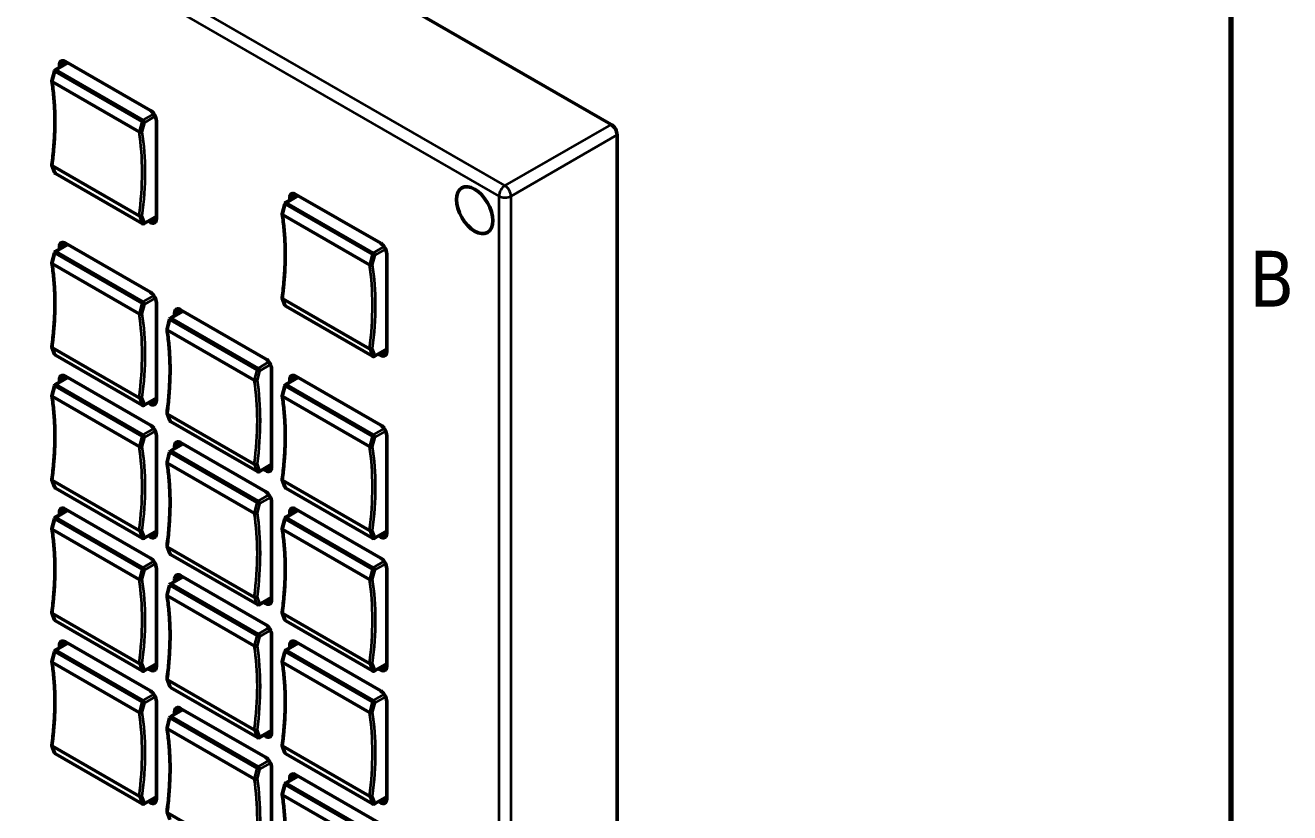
# Model space of a CAD drawing. Header units: millimetres. Extents: x 3103 to 5051, y 917 to 1856.
# Drawn here: x 4048.2 to 4195.7, y 1598 to 1690 of the extents above; entities that cross this region are included whole.
import ezdxf

# ---------------------------------------------------------------- set-up
doc = ezdxf.new("R2010")
doc.units = ezdxf.units.MM
doc.header["$LTSCALE"] = 1.8
for name, color, linetype, lineweight in [('경계(ISO)', 7, 'Continuous', 70), ('외형선(ISO)', 7, 'Continuous', 50), ('좁은 외형선(ISO)', 7, 'Continuous', 35)]:
    doc.layers.add(name, color=color, linetype=linetype, lineweight=lineweight)
doc.styles.add('주 텍스트 (ISO)', font='')
doc.styles.get('주 텍스트 (ISO)').set_extended_font_data('Tahoma')

# ---------------------------------------------------------------- blocks, each defined once
blk = doc.blocks.new('경계 Default Border')
at = {"layer": '경계(ISO)', "flags": 128}
blk.add_lwpolyline([(10, 10), (10, 410), (584, 410), (584, 10), (10, 10)], dxfattribs=at)
at = {"layer": '경계(ISO)', "insert": (585.15, 313.25), "char_height": 3.5, "attachment_point": 7, "style": '주 텍스트 (ISO)'}
blk.add_mtext('B', dxfattribs=at)

msp = doc.modelspace()

# ---------------------------------------------------------------- linework, layer by layer
at = {"layer": '외형선(ISO)'}
for p, q in [((4116.522, 1678.388), (3912.875, 1795.964)), ((4051.293, 1683.462), (4051.598, 1684.627)), ((4053.127, 1685.595), (4051.715, 1684.78)), ((4052.175, 1685.045), (4052.175, 1685.328)), ((4052.882, 1685.737), (4062.782, 1680.021)), ((4051.362, 1683.348), (4061.474, 1677.51)), ((4063.489, 1678.796), (4063.489, 1667.365)), ((4117.229, 1543.258), (4117.229, 1677.163)), ((4051.606, 1672.799), (4051.297, 1673.621)), ((4061.474, 1667.712), (4051.362, 1673.55)), ((4061.827, 1666.833), (4051.715, 1672.671)), ((4079.997, 1670.082), (4078.585, 1669.266)), ((4079.045, 1669.532), (4079.045, 1669.815)), ((4079.752, 1670.223), (4089.652, 1664.508)), ((4078.163, 1667.948), (4078.468, 1669.113)), ((4063.489, 1667.648), (4062.077, 1666.833)), ((4062.782, 1666.957), (4062.537, 1667.099)), ((4078.232, 1667.835), (4088.344, 1661.997)), ((4053.127, 1664.366), (4051.715, 1663.551)), ((4052.175, 1663.817), (4052.175, 1664.099)), ((4052.882, 1664.508), (4062.782, 1658.792)), ((4051.293, 1662.233), (4051.598, 1663.398)), ((4090.359, 1663.283), (4090.359, 1651.852)), ((4051.362, 1662.119), (4061.474, 1656.281)), ((4078.476, 1657.286), (4078.167, 1658.108)), ((4088.344, 1652.199), (4078.232, 1658.037)), ((4063.489, 1657.567), (4063.489, 1646.136)), ((4066.562, 1656.61), (4065.15, 1655.794)), ((4066.317, 1656.751), (4076.217, 1651.035)), ((4088.697, 1651.32), (4078.585, 1657.157)), ((4064.728, 1654.476), (4065.033, 1655.641)), ((4065.61, 1656.06), (4065.61, 1656.343)), ((4064.797, 1654.363), (4074.909, 1648.525)), ((4051.606, 1651.57), (4051.297, 1652.392)), ((4061.474, 1646.483), (4051.362, 1652.321)), ((4090.359, 1652.135), (4088.947, 1651.32)), ((4061.827, 1645.604), (4051.715, 1651.442)), ((4089.652, 1651.444), (4089.407, 1651.585)), ((4076.924, 1649.811), (4076.924, 1638.38)), ((4051.293, 1646.72), (4051.598, 1647.884)), ((4053.127, 1648.853), (4051.715, 1648.037)), ((4052.175, 1648.303), (4052.175, 1648.586)), ((4052.882, 1648.994), (4062.782, 1643.279)), ((4078.163, 1646.72), (4078.468, 1647.884)), ((4079.997, 1648.853), (4078.585, 1648.037)), ((4079.045, 1648.303), (4079.045, 1648.586)), ((4079.752, 1648.994), (4089.652, 1643.279)), ((4051.362, 1646.606), (4061.474, 1640.768)), ((4063.489, 1646.419), (4062.077, 1645.604)), ((4078.232, 1646.606), (4088.344, 1640.768)), ((4062.782, 1645.728), (4062.537, 1645.87)), ((4065.041, 1643.814), (4064.732, 1644.635)), ((4074.909, 1638.727), (4064.797, 1644.565)), ((4075.262, 1637.847), (4065.15, 1643.685)), ((4063.489, 1642.054), (4063.489, 1630.623)), ((4090.359, 1642.054), (4090.359, 1630.623)), ((4066.562, 1641.096), (4065.15, 1640.281)), ((4065.61, 1640.546), (4065.61, 1640.829)), ((4066.317, 1641.238), (4076.217, 1635.522)), ((4064.728, 1638.963), (4065.033, 1640.128)), ((4064.797, 1638.849), (4074.909, 1633.011)), ((4076.924, 1638.663), (4075.512, 1637.847)), ((4076.217, 1637.972), (4075.972, 1638.113)), ((4051.606, 1636.057), (4051.297, 1636.879)), ((4061.474, 1630.97), (4051.362, 1636.808)), ((4061.827, 1630.091), (4051.715, 1635.929)), ((4078.476, 1636.057), (4078.167, 1636.879)), ((4088.344, 1630.97), (4078.232, 1636.808)), ((4088.697, 1630.091), (4078.585, 1635.929)), ((4076.924, 1634.297), (4076.924, 1622.866)), ((4053.127, 1633.339), (4051.715, 1632.524)), ((4052.175, 1632.79), (4052.175, 1633.073)), ((4052.882, 1633.481), (4062.782, 1627.765)), ((4079.997, 1633.339), (4078.585, 1632.524)), ((4079.045, 1632.79), (4079.045, 1633.073)), ((4079.752, 1633.481), (4089.652, 1627.765)), ((4051.293, 1631.206), (4051.598, 1632.371)), ((4078.163, 1631.206), (4078.468, 1632.371)), ((4051.362, 1631.093), (4061.474, 1625.255)), ((4063.489, 1630.906), (4062.077, 1630.091)), ((4062.782, 1630.215), (4062.537, 1630.356)), ((4078.232, 1631.093), (4088.344, 1625.255)), ((4090.359, 1630.906), (4088.947, 1630.091)), ((4089.652, 1630.215), (4089.407, 1630.356)), ((4065.041, 1628.3), (4064.732, 1629.122)), ((4074.909, 1623.213), (4064.797, 1629.051)), ((4075.262, 1622.334), (4065.15, 1628.172)), ((4063.489, 1626.541), (4063.489, 1615.11)), ((4066.562, 1625.583), (4065.15, 1624.767)), ((4066.317, 1625.724), (4076.217, 1620.009)), ((4090.359, 1626.541), (4090.359, 1615.11)), ((4064.728, 1623.449), (4065.033, 1624.614)), ((4065.61, 1625.033), (4065.61, 1625.316)), ((4064.797, 1623.336), (4074.909, 1617.498)), ((4076.924, 1623.149), (4075.512, 1622.334)), ((4076.217, 1622.458), (4075.972, 1622.6)), ((4051.606, 1620.544), (4051.297, 1621.365)), ((4061.474, 1615.457), (4051.362, 1621.295)), ((4078.476, 1620.544), (4078.167, 1621.365)), ((4088.344, 1615.457), (4078.232, 1621.295)), ((4061.827, 1614.577), (4051.715, 1620.415)), ((4088.697, 1614.577), (4078.585, 1620.415)), ((4076.924, 1618.784), (4076.924, 1607.353)), ((4051.293, 1615.693), (4051.598, 1616.858)), ((4053.127, 1617.826), (4051.715, 1617.011)), ((4052.175, 1617.276), (4052.175, 1617.559)), ((4052.882, 1617.967), (4062.782, 1612.252)), ((4078.163, 1615.693), (4078.468, 1616.858)), ((4079.997, 1617.826), (4078.585, 1617.011)), ((4079.045, 1617.276), (4079.045, 1617.559)), ((4079.752, 1617.967), (4089.652, 1612.252)), ((4051.362, 1615.579), (4061.474, 1609.741)), ((4063.489, 1615.392), (4062.077, 1614.577)), ((4078.232, 1615.579), (4088.344, 1609.741)), ((4090.359, 1615.392), (4088.947, 1614.577)), ((4062.782, 1614.701), (4062.537, 1614.843)), ((4065.041, 1612.787), (4064.732, 1613.609)), ((4089.652, 1614.701), (4089.407, 1614.843)), ((4074.909, 1607.7), (4064.797, 1613.538)), ((4075.262, 1606.82), (4065.15, 1612.658)), ((4063.489, 1611.027), (4063.489, 1599.596)), ((4090.359, 1611.027), (4090.359, 1599.596)), ((4066.562, 1610.069), (4065.15, 1609.254)), ((4065.61, 1609.52), (4065.61, 1609.802)), ((4066.317, 1610.211), (4076.217, 1604.495)), ((4064.728, 1607.936), (4065.033, 1609.101)), ((4064.797, 1607.822), (4074.909, 1601.984)), ((4076.924, 1607.636), (4075.512, 1606.82)), ((4076.217, 1606.945), (4075.972, 1607.086)), ((4051.606, 1605.03), (4051.297, 1605.852)), ((4061.474, 1599.943), (4051.362, 1605.781)), ((4061.827, 1599.064), (4051.715, 1604.902)), ((4078.476, 1605.03), (4078.167, 1605.852)), ((4088.344, 1599.943), (4078.232, 1605.781)), ((4088.697, 1599.064), (4078.585, 1604.902)), ((4076.924, 1603.27), (4076.924, 1591.839)), ((4079.997, 1602.312), (4078.585, 1601.497)), ((4079.045, 1601.763), (4079.045, 1602.046)), ((4079.752, 1602.454), (4089.652, 1596.738)), ((4078.163, 1600.179), (4078.468, 1601.344)), ((4063.489, 1599.879), (4062.077, 1599.064)), ((4062.782, 1599.188), (4062.537, 1599.329)), ((4078.232, 1600.066), (4088.344, 1594.228)), ((4090.359, 1599.879), (4088.947, 1599.064)), ((4089.652, 1599.188), (4089.407, 1599.329)), ((4065.041, 1597.273), (4064.732, 1598.095)), ((4074.909, 1592.186), (4064.797, 1598.024))]:
    msp.add_line(p, q, dxfattribs=at)
for centre, start, end in [((4051.84, 1684.563), 120, 165.29534), ((4051.84, 1672.887), 200.633, 240), ((4078.71, 1669.05), 120, 165.29534), ((4061.952, 1667.049), 240, 300), ((4051.84, 1663.334), 120, 165.29534), ((4078.71, 1657.374), 200.633, 240), ((4065.275, 1655.578), 120, 165.29534), ((4051.84, 1651.659), 200.633, 240), ((4088.822, 1651.536), 240, 300), ((4051.84, 1647.821), 120, 165.29534), ((4078.71, 1647.821), 120, 165.29534), ((4061.952, 1645.821), 240, 300), ((4065.275, 1643.902), 200.633, 240), ((4065.275, 1640.064), 120, 165.29534), ((4075.387, 1638.064), 240, 300), ((4051.84, 1636.145), 200.633, 240), ((4078.71, 1636.145), 200.633, 240), ((4051.84, 1632.308), 120, 165.29534), ((4078.71, 1632.308), 120, 165.29534), ((4061.952, 1630.307), 240, 300), ((4088.822, 1630.307), 240, 300), ((4065.275, 1628.388), 200.633, 240), ((4065.275, 1624.551), 120, 165.29534), ((4075.387, 1622.55), 240, 300), ((4051.84, 1620.632), 200.633, 240), ((4078.71, 1620.632), 200.633, 240), ((4051.84, 1616.794), 120, 165.29534), ((4078.71, 1616.794), 120, 165.29534), ((4061.952, 1614.794), 240, 300), ((4088.822, 1614.794), 240, 300), ((4065.275, 1612.875), 200.633, 240), ((4065.275, 1609.037), 120, 165.29534), ((4075.387, 1607.037), 240, 300), ((4051.84, 1605.118), 200.633, 240), ((4078.71, 1605.118), 200.633, 240), ((4078.71, 1601.281), 120, 165.29534), ((4061.952, 1599.28), 240, 300), ((4088.822, 1599.28), 240, 300)]:
    msp.add_arc(centre, 0.25, start, end, dxfattribs=at)
for centre, major_axis, ratio, start_param, end_param in [((4052.882, 1684.92), (-0.5, 0.866), 0.5773503, 5.4977871, 7.0685835), ((4051.544, 1683.435), (-0.253, 0.013), 0.5248769, 6.173838, 7.0808491), ((4062.782, 1679.205), (-0.5, 0.866), 0.5773503, 3.9269908, 5.4977871), ((4061.655, 1677.597), (-0.254, 0.013), 0.5243749, 0.7972207, 2.3682403), ((4116.522, 1677.572), (-0.5, 0.866), 0.5773503, 3.9269908, 5.4977871), ((4051.544, 1673.674), (-0.253, -0.029), 0.6236619, 6.1271994, 6.9829216), ((4079.752, 1669.407), (-0.5, 0.866), 0.5773503, 5.4977871, 7.0685835), ((4061.655, 1667.836), (-0.253, -0.029), 0.623673, 0.6997976, 2.2708172), ((4062.782, 1667.774), (0.5, -0.866), 0.5773503, 5.4977871, 7.0685835), ((4078.414, 1667.921), (-0.253, 0.013), 0.5248769, 6.173838, 7.0808491), ((4052.882, 1663.691), (-0.5, 0.866), 0.5773503, 5.4977871, 7.0685835), ((4089.652, 1663.691), (-0.5, 0.866), 0.5773503, 3.9269908, 5.4977871), ((4051.544, 1662.206), (-0.253, 0.013), 0.5248769, 6.173838, 7.0808491), ((4088.526, 1662.083), (-0.254, 0.013), 0.5243749, 0.7972207, 2.3682403), ((4062.782, 1657.976), (-0.5, 0.866), 0.5773503, 3.9269908, 5.4977871), ((4078.414, 1658.161), (-0.253, -0.029), 0.6236619, 6.1271994, 6.9829216), ((4066.317, 1655.934), (-0.5, 0.866), 0.5773503, 5.4977871, 7.0685835), ((4061.655, 1656.368), (-0.254, 0.013), 0.5243749, 0.7972207, 2.3682403), ((4064.979, 1654.449), (-0.253, 0.013), 0.5248769, 6.173838, 7.0808491), ((4051.544, 1652.445), (-0.253, -0.029), 0.6236619, 6.1271994, 6.9829216), ((4088.526, 1652.323), (-0.253, -0.029), 0.623673, 0.6997976, 2.2708172), ((4076.217, 1650.219), (-0.5, 0.866), 0.5773503, 3.9269908, 5.4977871), ((4089.652, 1652.26), (0.5, -0.866), 0.5773503, 5.4977871, 7.0685835), ((4052.882, 1648.178), (-0.5, 0.866), 0.5773503, 5.4977871, 7.0685835), ((4079.752, 1648.178), (-0.5, 0.866), 0.5773503, 5.4977871, 7.0685835), ((4075.091, 1648.611), (-0.254, 0.013), 0.5243749, 0.7972207, 2.3682403), ((4051.544, 1646.692), (-0.253, 0.013), 0.5248769, 6.173838, 7.0808491), ((4061.655, 1646.607), (-0.253, -0.029), 0.623673, 0.6997976, 2.2708172), ((4062.782, 1646.545), (0.5, -0.866), 0.5773503, 5.4977871, 7.0685835), ((4078.414, 1646.692), (-0.253, 0.013), 0.5248769, 6.173838, 7.0808491), ((4064.979, 1644.689), (-0.253, -0.029), 0.6236619, 6.1271994, 6.9829216), ((4062.782, 1642.462), (-0.5, 0.866), 0.5773503, 3.9269908, 5.4977871), ((4089.652, 1642.462), (-0.5, 0.866), 0.5773503, 3.9269908, 5.4977871), ((4061.655, 1640.854), (-0.254, 0.013), 0.5243749, 0.7972207, 2.3682403), ((4066.317, 1640.421), (-0.5, 0.866), 0.5773503, 5.4977871, 7.0685835), ((4088.526, 1640.854), (-0.254, 0.013), 0.5243749, 0.7972207, 2.3682403), ((4064.979, 1638.936), (-0.253, 0.013), 0.5248769, 6.173838, 7.0808491), ((4075.091, 1638.851), (-0.253, -0.029), 0.623673, 0.6997976, 2.2708172), ((4076.217, 1638.788), (0.5, -0.866), 0.5773503, 5.4977871, 7.0685835), ((4051.544, 1636.932), (-0.253, -0.029), 0.6236619, 6.1271994, 6.9829216), ((4078.414, 1636.932), (-0.253, -0.029), 0.6236619, 6.1271994, 6.9829216), ((4076.217, 1634.706), (-0.5, 0.866), 0.5773503, 3.9269908, 5.4977871), ((4052.882, 1632.664), (-0.5, 0.866), 0.5773503, 5.4977871, 7.0685835), ((4075.091, 1633.098), (-0.254, 0.013), 0.5243749, 0.7972207, 2.3682403), ((4079.752, 1632.664), (-0.5, 0.866), 0.5773503, 5.4977871, 7.0685835), ((4051.544, 1631.179), (-0.253, 0.013), 0.5248769, 6.173838, 7.0808491), ((4061.655, 1631.094), (-0.253, -0.029), 0.623673, 0.6997976, 2.2708172), ((4062.782, 1631.031), (0.5, -0.866), 0.5773503, 5.4977871, 7.0685835), ((4078.414, 1631.179), (-0.253, 0.013), 0.5248769, 6.173838, 7.0808491), ((4088.526, 1631.094), (-0.253, -0.029), 0.623673, 0.6997976, 2.2708172), ((4089.652, 1631.031), (0.5, -0.866), 0.5773503, 5.4977871, 7.0685835), ((4064.979, 1629.175), (-0.253, -0.029), 0.6236619, 6.1271994, 6.9829216), ((4062.782, 1626.949), (-0.5, 0.866), 0.5773503, 3.9269908, 5.4977871), ((4089.652, 1626.949), (-0.5, 0.866), 0.5773503, 3.9269908, 5.4977871), ((4066.317, 1624.908), (-0.5, 0.866), 0.5773503, 5.4977871, 7.0685835), ((4061.655, 1625.341), (-0.254, 0.013), 0.5243749, 0.7972207, 2.3682403), ((4088.526, 1625.341), (-0.254, 0.013), 0.5243749, 0.7972207, 2.3682403), ((4064.979, 1623.422), (-0.253, 0.013), 0.5248769, 6.173838, 7.0808491), ((4075.091, 1623.337), (-0.253, -0.029), 0.623673, 0.6997976, 2.2708172), ((4076.217, 1623.275), (0.5, -0.866), 0.5773503, 5.4977871, 7.0685835), ((4051.544, 1621.418), (-0.253, -0.029), 0.6236619, 6.1271994, 6.9829216), ((4078.414, 1621.418), (-0.253, -0.029), 0.6236619, 6.1271994, 6.9829216), ((4076.217, 1619.192), (-0.5, 0.866), 0.5773503, 3.9269908, 5.4977871), ((4052.882, 1617.151), (-0.5, 0.866), 0.5773503, 5.4977871, 7.0685835), ((4079.752, 1617.151), (-0.5, 0.866), 0.5773503, 5.4977871, 7.0685835), ((4075.091, 1617.584), (-0.254, 0.013), 0.5243749, 0.7972207, 2.3682403), ((4051.544, 1615.665), (0.253, -0.013), 0.5248769, 3.0322453, 3.9392565), ((4061.655, 1615.58), (-0.253, -0.029), 0.623673, 0.6997976, 2.2708172), ((4062.782, 1615.518), (0.5, -0.866), 0.5773503, 5.4977871, 7.0685835), ((4078.414, 1615.665), (-0.253, 0.013), 0.5248769, 6.173838, 7.0808491), ((4088.526, 1615.58), (-0.253, -0.029), 0.623673, 0.6997976, 2.2708172), ((4089.652, 1615.518), (0.5, -0.866), 0.5773503, 5.4977871, 7.0685835), ((4064.979, 1613.662), (-0.253, -0.029), 0.6236619, 6.1271994, 6.9829216), ((4062.782, 1611.435), (-0.5, 0.866), 0.5773503, 3.9269908, 5.4977871), ((4089.652, 1611.435), (-0.5, 0.866), 0.5773503, 3.9269908, 5.4977871), ((4061.655, 1609.827), (0.254, -0.013), 0.5243742, 3.9388127, 5.5098334), ((4066.317, 1609.394), (-0.5, 0.866), 0.5773503, 5.4977871, 7.0685835), ((4088.526, 1609.827), (-0.254, 0.013), 0.5243749, 0.7972207, 2.3682403), ((4064.979, 1607.909), (0.253, -0.013), 0.5248769, 3.0322453, 3.9392565), ((4075.091, 1607.824), (-0.253, -0.029), 0.623673, 0.6997976, 2.2708172), ((4076.217, 1607.761), (0.5, -0.866), 0.5773503, 5.4977871, 7.0685835), ((4051.544, 1605.905), (0.253, 0.029), 0.6236614, 2.9856072, 3.8413288), ((4078.414, 1605.905), (-0.253, -0.029), 0.6236619, 6.1271994, 6.9829216), ((4076.217, 1603.679), (-0.5, 0.866), 0.5773503, 3.9269908, 5.4977871), ((4075.091, 1602.071), (0.254, -0.013), 0.5243742, 3.9388127, 5.5098334), ((4079.752, 1601.637), (-0.5, 0.866), 0.5773503, 5.4977871, 7.0685835), ((4061.655, 1600.067), (0.253, 0.029), 0.623673, 3.8413903, 5.4124099), ((4062.782, 1600.004), (0.5, -0.866), 0.5773503, 5.4977871, 7.0685835), ((4078.414, 1600.152), (0.253, -0.013), 0.5248769, 3.0322453, 3.9392565), ((4088.526, 1600.067), (-0.253, -0.029), 0.623673, 0.6997976, 2.2708172), ((4089.652, 1600.004), (0.5, -0.866), 0.5773503, 5.4977871, 7.0685835), ((4064.979, 1598.148), (0.253, 0.029), 0.6236614, 2.9856072, 3.8413288)]:
    msp.add_ellipse(centre, major_axis=major_axis, ratio=ratio, start_param=start_param, end_param=end_param, dxfattribs=at)
msp.add_ellipse((4100.612, 1668.386), major_axis=(1.5, -2.598), ratio=0.5773503, dxfattribs=at)
for points, knots in [([(4051.291, 1673.67), (4051.385, 1674.37), (4051.46, 1675.063), (4051.572, 1676.43), (4051.61, 1677.105), (4051.647, 1678.434), (4051.647, 1679.089), (4051.609, 1680.373), (4051.572, 1681.004), (4051.459, 1682.239), (4051.384, 1682.843), (4051.291, 1683.433)], [1.40513074, 1.40513074, 1.40513074, 1.40513074, 1.4714389, 1.4714389, 1.53774706, 1.53774706, 1.60405523, 1.60405523, 1.67036339, 1.67036339, 1.73667155, 1.73667155, 1.73667155, 1.73667155]), ([(4078.161, 1658.157), (4078.255, 1658.856), (4078.33, 1659.549), (4078.442, 1660.917), (4078.48, 1661.592), (4078.517, 1662.921), (4078.517, 1663.575), (4078.479, 1664.86), (4078.442, 1665.491), (4078.329, 1666.725), (4078.254, 1667.33), (4078.161, 1667.919)], [1.40513074, 1.40513074, 1.40513074, 1.40513074, 1.4714389, 1.4714389, 1.53774706, 1.53774706, 1.60405523, 1.60405523, 1.67036339, 1.67036339, 1.73667155, 1.73667155, 1.73667155, 1.73667155]), ([(4051.291, 1652.441), (4051.385, 1653.141), (4051.46, 1653.834), (4051.572, 1655.201), (4051.61, 1655.876), (4051.647, 1657.205), (4051.647, 1657.86), (4051.609, 1659.144), (4051.572, 1659.775), (4051.459, 1661.01), (4051.384, 1661.614), (4051.291, 1662.204)], [1.40513074, 1.40513074, 1.40513074, 1.40513074, 1.4714389, 1.4714389, 1.53774706, 1.53774706, 1.60405523, 1.60405523, 1.67036339, 1.67036339, 1.73667155, 1.73667155, 1.73667155, 1.73667155]), ([(4064.726, 1644.684), (4064.82, 1645.384), (4064.895, 1646.077), (4065.007, 1647.444), (4065.045, 1648.119), (4065.082, 1649.449), (4065.082, 1650.103), (4065.044, 1651.388), (4065.007, 1652.018), (4064.894, 1653.253), (4064.819, 1653.857), (4064.726, 1654.447)], [1.40513074, 1.40513074, 1.40513074, 1.40513074, 1.4714389, 1.4714389, 1.53774706, 1.53774706, 1.60405523, 1.60405523, 1.67036339, 1.67036339, 1.73667155, 1.73667155, 1.73667155, 1.73667155]), ([(4051.291, 1636.928), (4051.385, 1637.628), (4051.46, 1638.32), (4051.572, 1639.688), (4051.61, 1640.363), (4051.647, 1641.692), (4051.647, 1642.346), (4051.609, 1643.631), (4051.572, 1644.262), (4051.459, 1645.497), (4051.384, 1646.101), (4051.291, 1646.69)], [1.40513074, 1.40513074, 1.40513074, 1.40513074, 1.4714389, 1.4714389, 1.53774706, 1.53774706, 1.60405523, 1.60405523, 1.67036339, 1.67036339, 1.73667155, 1.73667155, 1.73667155, 1.73667155]), ([(4078.161, 1636.928), (4078.255, 1637.628), (4078.33, 1638.32), (4078.442, 1639.688), (4078.48, 1640.363), (4078.517, 1641.692), (4078.517, 1642.346), (4078.479, 1643.631), (4078.442, 1644.262), (4078.329, 1645.497), (4078.254, 1646.101), (4078.161, 1646.69)], [1.40513074, 1.40513074, 1.40513074, 1.40513074, 1.4714389, 1.4714389, 1.53774706, 1.53774706, 1.60405523, 1.60405523, 1.67036339, 1.67036339, 1.73667155, 1.73667155, 1.73667155, 1.73667155]), ([(4064.726, 1629.171), (4064.82, 1629.871), (4064.895, 1630.563), (4065.007, 1631.931), (4065.045, 1632.606), (4065.082, 1633.935), (4065.082, 1634.589), (4065.044, 1635.874), (4065.007, 1636.505), (4064.894, 1637.74), (4064.819, 1638.344), (4064.726, 1638.934)], [1.40513074, 1.40513074, 1.40513074, 1.40513074, 1.4714389, 1.4714389, 1.53774706, 1.53774706, 1.60405523, 1.60405523, 1.67036339, 1.67036339, 1.73667155, 1.73667155, 1.73667155, 1.73667155]), ([(4051.291, 1621.414), (4051.385, 1622.114), (4051.46, 1622.807), (4051.572, 1624.174), (4051.61, 1624.849), (4051.647, 1626.178), (4051.647, 1626.833), (4051.609, 1628.118), (4051.572, 1628.748), (4051.459, 1629.983), (4051.384, 1630.587), (4051.291, 1631.177)], [1.40513074, 1.40513074, 1.40513074, 1.40513074, 1.4714389, 1.4714389, 1.53774706, 1.53774706, 1.60405523, 1.60405523, 1.67036339, 1.67036339, 1.73667155, 1.73667155, 1.73667155, 1.73667155]), ([(4078.161, 1621.414), (4078.255, 1622.114), (4078.33, 1622.807), (4078.442, 1624.174), (4078.48, 1624.849), (4078.517, 1626.178), (4078.517, 1626.833), (4078.479, 1628.118), (4078.442, 1628.748), (4078.329, 1629.983), (4078.254, 1630.587), (4078.161, 1631.177)], [1.40513074, 1.40513074, 1.40513074, 1.40513074, 1.4714389, 1.4714389, 1.53774706, 1.53774706, 1.60405523, 1.60405523, 1.67036339, 1.67036339, 1.73667155, 1.73667155, 1.73667155, 1.73667155]), ([(4064.726, 1613.657), (4064.82, 1614.357), (4064.895, 1615.05), (4065.007, 1616.418), (4065.045, 1617.093), (4065.082, 1618.422), (4065.082, 1619.076), (4065.044, 1620.361), (4065.007, 1620.992), (4064.894, 1622.226), (4064.819, 1622.831), (4064.726, 1623.42)], [1.40513074, 1.40513074, 1.40513074, 1.40513074, 1.4714389, 1.4714389, 1.53774706, 1.53774706, 1.60405523, 1.60405523, 1.67036339, 1.67036339, 1.73667155, 1.73667155, 1.73667155, 1.73667155]), ([(4051.291, 1605.901), (4051.385, 1606.601), (4051.46, 1607.293), (4051.572, 1608.661), (4051.61, 1609.336), (4051.647, 1610.665), (4051.647, 1611.319), (4051.609, 1612.604), (4051.572, 1613.235), (4051.459, 1614.47), (4051.384, 1615.074), (4051.291, 1615.664)], [4.54672339, 4.54672339, 4.54672339, 4.54672339, 4.61303156, 4.61303156, 4.67933972, 4.67933972, 4.74564788, 4.74564788, 4.81195604, 4.81195604, 4.87826421, 4.87826421, 4.87826421, 4.87826421]), ([(4078.161, 1605.901), (4078.255, 1606.601), (4078.33, 1607.293), (4078.442, 1608.661), (4078.48, 1609.336), (4078.517, 1610.665), (4078.517, 1611.319), (4078.479, 1612.604), (4078.442, 1613.235), (4078.329, 1614.47), (4078.254, 1615.074), (4078.161, 1615.664)], [1.40513074, 1.40513074, 1.40513074, 1.40513074, 1.4714389, 1.4714389, 1.53774706, 1.53774706, 1.60405523, 1.60405523, 1.67036339, 1.67036339, 1.73667155, 1.73667155, 1.73667155, 1.73667155]), ([(4064.726, 1598.144), (4064.82, 1598.844), (4064.895, 1599.537), (4065.007, 1600.904), (4065.045, 1601.579), (4065.082, 1602.908), (4065.082, 1603.563), (4065.044, 1604.847), (4065.007, 1605.478), (4064.894, 1606.713), (4064.819, 1607.317), (4064.726, 1607.907)], [4.54672339, 4.54672339, 4.54672339, 4.54672339, 4.61303156, 4.61303156, 4.67933972, 4.67933972, 4.74564788, 4.74564788, 4.81195604, 4.81195604, 4.87826421, 4.87826421, 4.87826421, 4.87826421]), ([(4078.161, 1590.387), (4078.255, 1591.087), (4078.33, 1591.78), (4078.442, 1593.147), (4078.48, 1593.822), (4078.517, 1595.152), (4078.517, 1595.806), (4078.479, 1597.091), (4078.442, 1597.721), (4078.329, 1598.956), (4078.254, 1599.56), (4078.161, 1600.15)], [4.54672339, 4.54672339, 4.54672339, 4.54672339, 4.61303156, 4.61303156, 4.67933972, 4.67933972, 4.74564788, 4.74564788, 4.81195604, 4.81195604, 4.87826421, 4.87826421, 4.87826421, 4.87826421])]:
    msp.add_open_spline(points, degree=3, knots=knots, dxfattribs=at)
at = {"layer": '좁은 외형선(ISO)'}
for p, q in [((4104.147, 1671.244), (3900.501, 1788.819)), ((3899.794, 1787.595), (4103.44, 1670.019)), ((4051.362, 1683.348), (4051.674, 1684.536)), ((4051.674, 1684.536), (4061.785, 1678.698)), ((4051.84, 1684.767), (4053.2, 1685.553)), ((4061.952, 1678.93), (4051.84, 1684.767)), ((4052.175, 1685.328), (4052.882, 1685.737)), ((4061.785, 1678.698), (4061.474, 1677.51)), ((4061.832, 1677.495), (4062.128, 1678.623)), ((4063.185, 1679.642), (4061.952, 1678.93)), ((4062.128, 1678.623), (4063.362, 1679.336)), ((4116.522, 1678.388), (4104.147, 1671.244)), ((4104.855, 1670.019), (4117.229, 1677.163)), ((4051.674, 1672.723), (4051.362, 1673.55)), ((4061.785, 1666.885), (4051.674, 1672.723)), ((4078.71, 1669.254), (4080.07, 1670.039)), ((4079.045, 1669.815), (4079.752, 1670.223)), ((4103.44, 1670.019), (4103.44, 1536.114)), ((4104.855, 1536.114), (4104.855, 1670.019)), ((4078.232, 1667.835), (4078.544, 1669.022)), ((4078.544, 1669.022), (4088.655, 1663.184)), ((4088.822, 1663.416), (4078.71, 1669.254)), ((4061.474, 1667.712), (4061.785, 1666.885)), ((4062.128, 1666.947), (4061.832, 1667.734)), ((4063.489, 1667.733), (4062.128, 1666.947)), ((4063.489, 1667.365), (4062.782, 1666.957)), ((4051.84, 1663.539), (4053.2, 1664.324)), ((4052.175, 1664.099), (4052.882, 1664.508)), ((4090.055, 1664.128), (4088.822, 1663.416)), ((4088.999, 1663.11), (4090.232, 1663.822)), ((4051.362, 1662.119), (4051.674, 1663.307)), ((4051.674, 1663.307), (4061.785, 1657.469)), ((4061.952, 1657.701), (4051.84, 1663.539)), ((4088.655, 1663.184), (4088.344, 1661.997)), ((4088.702, 1661.981), (4088.999, 1663.11)), ((4063.185, 1658.413), (4061.952, 1657.701)), ((4062.128, 1657.394), (4063.362, 1658.107)), ((4078.544, 1657.209), (4078.232, 1658.037)), ((4061.785, 1657.469), (4061.474, 1656.281)), ((4061.832, 1656.266), (4062.128, 1657.394)), ((4065.275, 1655.782), (4066.635, 1656.567)), ((4065.61, 1656.343), (4066.317, 1656.751)), ((4088.655, 1651.371), (4078.544, 1657.209)), ((4064.797, 1654.363), (4065.109, 1655.55)), ((4065.109, 1655.55), (4075.22, 1649.712)), ((4075.387, 1649.944), (4065.275, 1655.782)), ((4051.674, 1651.494), (4051.362, 1652.321)), ((4088.344, 1652.199), (4088.655, 1651.371)), ((4088.999, 1651.434), (4088.702, 1652.221)), ((4090.359, 1652.219), (4088.999, 1651.434)), ((4061.785, 1645.656), (4051.674, 1651.494)), ((4076.62, 1650.656), (4075.387, 1649.944)), ((4090.359, 1651.852), (4089.652, 1651.444)), ((4075.22, 1649.712), (4074.909, 1648.525)), ((4075.267, 1648.509), (4075.563, 1649.638)), ((4075.563, 1649.638), (4076.797, 1650.35)), ((4051.362, 1646.606), (4051.674, 1647.794)), ((4051.674, 1647.794), (4061.785, 1641.956)), ((4051.84, 1648.025), (4053.2, 1648.811)), ((4061.952, 1642.187), (4051.84, 1648.025)), ((4052.175, 1648.586), (4052.882, 1648.994)), ((4078.232, 1646.606), (4078.544, 1647.794)), ((4078.544, 1647.794), (4088.655, 1641.956)), ((4078.71, 1648.025), (4080.07, 1648.811)), ((4088.822, 1642.187), (4078.71, 1648.025)), ((4079.045, 1648.586), (4079.752, 1648.994)), ((4061.474, 1646.483), (4061.785, 1645.656)), ((4062.128, 1645.719), (4061.832, 1646.505)), ((4063.489, 1646.504), (4062.128, 1645.719)), ((4063.489, 1646.136), (4062.782, 1645.728)), ((4065.109, 1643.737), (4064.797, 1644.565)), ((4075.22, 1637.899), (4065.109, 1643.737)), ((4061.785, 1641.956), (4061.474, 1640.768)), ((4061.832, 1640.752), (4062.128, 1641.881)), ((4063.185, 1642.899), (4061.952, 1642.187)), ((4062.128, 1641.881), (4063.362, 1642.593)), ((4088.655, 1641.956), (4088.344, 1640.768)), ((4088.702, 1640.752), (4088.999, 1641.881)), ((4090.055, 1642.899), (4088.822, 1642.187)), ((4088.999, 1641.881), (4090.232, 1642.593)), ((4065.275, 1640.268), (4066.635, 1641.054)), ((4075.387, 1634.43), (4065.275, 1640.268)), ((4065.61, 1640.829), (4066.317, 1641.238)), ((4064.797, 1638.849), (4065.109, 1640.037)), ((4065.109, 1640.037), (4075.22, 1634.199)), ((4074.909, 1638.727), (4075.22, 1637.899)), ((4075.563, 1637.962), (4075.267, 1638.748)), ((4076.924, 1638.747), (4075.563, 1637.962)), ((4076.924, 1638.38), (4076.217, 1637.972)), ((4051.674, 1635.98), (4051.362, 1636.808)), ((4061.785, 1630.142), (4051.674, 1635.98)), ((4078.544, 1635.98), (4078.232, 1636.808)), ((4088.655, 1630.142), (4078.544, 1635.98)), ((4076.62, 1635.143), (4075.387, 1634.43)), ((4075.563, 1634.124), (4076.797, 1634.837)), ((4051.84, 1632.512), (4053.2, 1633.297)), ((4052.175, 1633.073), (4052.882, 1633.481)), ((4075.22, 1634.199), (4074.909, 1633.011)), ((4075.267, 1632.996), (4075.563, 1634.124)), ((4078.71, 1632.512), (4080.07, 1633.297)), ((4079.045, 1633.073), (4079.752, 1633.481)), ((4051.362, 1631.093), (4051.674, 1632.28)), ((4051.674, 1632.28), (4061.785, 1626.442)), ((4061.952, 1626.674), (4051.84, 1632.512)), ((4078.232, 1631.093), (4078.544, 1632.28)), ((4078.544, 1632.28), (4088.655, 1626.442)), ((4088.822, 1626.674), (4078.71, 1632.512)), ((4061.474, 1630.97), (4061.785, 1630.142)), ((4062.128, 1630.205), (4061.832, 1630.992)), ((4063.489, 1630.99), (4062.128, 1630.205)), ((4063.489, 1630.623), (4062.782, 1630.215)), ((4088.344, 1630.97), (4088.655, 1630.142)), ((4088.999, 1630.205), (4088.702, 1630.992)), ((4090.359, 1630.99), (4088.999, 1630.205)), ((4090.359, 1630.623), (4089.652, 1630.215)), ((4065.109, 1628.224), (4064.797, 1629.051)), ((4063.185, 1627.386), (4061.952, 1626.674)), ((4062.128, 1626.368), (4063.362, 1627.08)), ((4075.22, 1622.386), (4065.109, 1628.224)), ((4090.055, 1627.386), (4088.822, 1626.674)), ((4088.999, 1626.368), (4090.232, 1627.08)), ((4061.785, 1626.442), (4061.474, 1625.255)), ((4061.832, 1625.239), (4062.128, 1626.368)), ((4065.275, 1624.755), (4066.635, 1625.54)), ((4065.61, 1625.316), (4066.317, 1625.724)), ((4088.655, 1626.442), (4088.344, 1625.255)), ((4088.702, 1625.239), (4088.999, 1626.368)), ((4064.797, 1623.336), (4065.109, 1624.523)), ((4065.109, 1624.523), (4075.22, 1618.685)), ((4075.387, 1618.917), (4065.275, 1624.755)), ((4074.909, 1623.213), (4075.22, 1622.386)), ((4075.563, 1622.448), (4075.267, 1623.235)), ((4076.924, 1623.234), (4075.563, 1622.448)), ((4076.924, 1622.866), (4076.217, 1622.458)), ((4051.674, 1620.467), (4051.362, 1621.295)), ((4078.544, 1620.467), (4078.232, 1621.295)), ((4061.785, 1614.629), (4051.674, 1620.467)), ((4076.62, 1619.629), (4075.387, 1618.917)), ((4088.655, 1614.629), (4078.544, 1620.467)), ((4075.22, 1618.685), (4074.909, 1617.498)), ((4075.267, 1617.482), (4075.563, 1618.611)), ((4075.563, 1618.611), (4076.797, 1619.323)), ((4051.362, 1615.579), (4051.674, 1616.767)), ((4051.674, 1616.767), (4061.785, 1610.929)), ((4051.84, 1616.998), (4053.2, 1617.784)), ((4061.952, 1611.16), (4051.84, 1616.998)), ((4052.175, 1617.559), (4052.882, 1617.967)), ((4078.232, 1615.579), (4078.544, 1616.767)), ((4078.544, 1616.767), (4088.655, 1610.929)), ((4078.71, 1616.998), (4080.07, 1617.784)), ((4088.822, 1611.16), (4078.71, 1616.998)), ((4079.045, 1617.559), (4079.752, 1617.967)), ((4061.474, 1615.457), (4061.785, 1614.629)), ((4062.128, 1614.692), (4061.832, 1615.478)), ((4063.489, 1615.477), (4062.128, 1614.692)), ((4063.489, 1615.11), (4062.782, 1614.701)), ((4088.344, 1615.457), (4088.655, 1614.629)), ((4088.999, 1614.692), (4088.702, 1615.478)), ((4090.359, 1615.477), (4088.999, 1614.692)), ((4090.359, 1615.11), (4089.652, 1614.701)), ((4065.109, 1612.71), (4064.797, 1613.538)), ((4075.22, 1606.872), (4065.109, 1612.71)), ((4061.785, 1610.929), (4061.474, 1609.741)), ((4061.832, 1609.725), (4062.128, 1610.854)), ((4063.185, 1611.873), (4061.952, 1611.16)), ((4062.128, 1610.854), (4063.362, 1611.566)), ((4088.655, 1610.929), (4088.344, 1609.741)), ((4088.702, 1609.725), (4088.999, 1610.854)), ((4090.055, 1611.873), (4088.822, 1611.16)), ((4088.999, 1610.854), (4090.232, 1611.566)), ((4065.275, 1609.242), (4066.635, 1610.027)), ((4075.387, 1603.404), (4065.275, 1609.242)), ((4065.61, 1609.802), (4066.317, 1610.211)), ((4064.797, 1607.822), (4065.109, 1609.01)), ((4065.109, 1609.01), (4075.22, 1603.172)), ((4074.909, 1607.7), (4075.22, 1606.872)), ((4075.563, 1606.935), (4075.267, 1607.722)), ((4076.924, 1607.72), (4075.563, 1606.935)), ((4076.924, 1607.353), (4076.217, 1606.945)), ((4051.674, 1604.953), (4051.362, 1605.781)), ((4061.785, 1599.115), (4051.674, 1604.953)), ((4078.544, 1604.953), (4078.232, 1605.781)), ((4088.655, 1599.115), (4078.544, 1604.953)), ((4076.62, 1604.116), (4075.387, 1603.404)), ((4075.563, 1603.097), (4076.797, 1603.81)), ((4075.22, 1603.172), (4074.909, 1601.984)), ((4075.267, 1601.969), (4075.563, 1603.097)), ((4078.71, 1601.485), (4080.07, 1602.27)), ((4079.045, 1602.046), (4079.752, 1602.454)), ((4078.232, 1600.066), (4078.544, 1601.253)), ((4078.544, 1601.253), (4088.655, 1595.415)), ((4088.822, 1595.647), (4078.71, 1601.485)), ((4061.474, 1599.943), (4061.785, 1599.115)), ((4062.128, 1599.178), (4061.832, 1599.965)), ((4063.489, 1599.964), (4062.128, 1599.178)), ((4063.489, 1599.596), (4062.782, 1599.188)), ((4088.344, 1599.943), (4088.655, 1599.115)), ((4088.999, 1599.178), (4088.702, 1599.965)), ((4090.359, 1599.964), (4088.999, 1599.178)), ((4090.359, 1599.596), (4089.652, 1599.188)), ((4065.109, 1597.197), (4064.797, 1598.024))]:
    msp.add_line(p, q, dxfattribs=at)
for centre, major_axis, ratio, start_param, end_param in [((4051.84, 1684.563), (-0.242, 0.063), 0.349531, 0, 0.9068643), ((4051.84, 1684.563), (-0.125, -0.217), 0.5773503, 3.9269908, 5.1547632), ((4051.84, 1684.563), (-0.125, 0.217), 0.5773503, 5.4977871, 6.2831853), ((4026.083, 1663.854), (18.125, 31.393), 0.5773503, 5.3315047, 5.6640696), ((4061.952, 1678.725), (0.125, 0.217), 0.5773503, 0.7853982, 2.0131705), ((4061.952, 1678.725), (-0.242, 0.063), 0.349531, 0.9068643, 2.4776606), ((4061.952, 1678.725), (-0.125, 0.217), 0.5773503, 3.9269908, 5.4977871), ((4036.194, 1658.017), (-18.125, -31.393), 0.5773503, 2.189912, 2.522477), ((4036.371, 1657.914), (18.25, 31.61), 0.5773503, 5.3332904, 5.6622838), ((4051.84, 1672.887), (-0.234, -0.088), 0.7378989, 0, 0.5443847), ((4051.84, 1672.887), (-0.125, -0.217), 0.5773503, 5.8408111, 6.2831853), ((4104.147, 1670.427), (-0.5, -0.866), 0.5773503, 3.9269908, 5.4977871), ((4104.147, 1670.427), (-0.5, 0.866), 0.5773503, 3.9269908, 5.4977871), ((4104.147, 1670.427), (1, 0), 0.5773503, 3.9269908, 5.4977871), ((4078.71, 1669.05), (-0.242, 0.063), 0.349531, 0, 0.9068643), ((4078.71, 1669.05), (-0.125, -0.217), 0.5773503, 3.9269908, 5.1547632), ((4078.71, 1669.05), (-0.125, 0.217), 0.5773503, 5.4977871, 6.2831853), ((4061.952, 1667.049), (0.234, 0.088), 0.7378989, 3.6859773, 5.2567736), ((4061.952, 1667.049), (-0.125, -0.217), 0.5773503, 5.8408111, 6.2831853), ((4061.952, 1667.049), (0.125, -0.217), 0.5773503, 0, 0.7853982), ((4052.953, 1648.341), (18.125, 31.393), 0.5773503, 5.3315047, 5.6640696), ((4051.84, 1663.334), (-0.242, 0.063), 0.349531, 0, 0.9068643), ((4051.84, 1663.334), (-0.125, -0.217), 0.5773503, 3.9269908, 5.1547632), ((4051.84, 1663.334), (-0.125, 0.217), 0.5773503, 5.4977871, 6.2831853), ((4088.822, 1663.212), (0.125, 0.217), 0.5773503, 0.7853982, 2.0131705), ((4088.822, 1663.212), (-0.242, 0.063), 0.349531, 0.9068643, 2.4776606), ((4088.822, 1663.212), (-0.125, 0.217), 0.5773503, 3.9269908, 5.4977871), ((4026.083, 1642.626), (18.125, 31.393), 0.5773503, 5.3315047, 5.6640696), ((4063.065, 1642.503), (-18.125, -31.393), 0.5773503, 2.189912, 2.522477), ((4063.241, 1642.401), (18.25, 31.61), 0.5773503, 5.3332904, 5.6622838), ((4061.952, 1657.496), (0.125, 0.217), 0.5773503, 0.7853982, 2.0131705), ((4061.952, 1657.496), (-0.242, 0.063), 0.349531, 0.9068643, 2.4776606), ((4061.952, 1657.496), (-0.125, 0.217), 0.5773503, 3.9269908, 5.4977871), ((4078.71, 1657.374), (-0.234, -0.088), 0.7378989, 0, 0.5443847), ((4078.71, 1657.374), (-0.125, -0.217), 0.5773503, 5.8408111, 6.2831853), ((4036.194, 1636.788), (-18.125, -31.393), 0.5773503, 2.189912, 2.522477), ((4036.371, 1636.686), (18.25, 31.61), 0.5773503, 5.3332904, 5.6622838), ((4065.275, 1655.578), (-0.242, 0.063), 0.349531, 0, 0.9068643), ((4065.275, 1655.578), (-0.125, -0.217), 0.5773503, 3.9269908, 5.1547632), ((4065.275, 1655.578), (-0.125, 0.217), 0.5773503, 5.4977871, 6.2831853), ((4039.518, 1634.869), (18.125, 31.393), 0.5773503, 5.3315047, 5.6640696), ((4051.84, 1651.659), (-0.234, -0.088), 0.7378989, 0, 0.5443847), ((4051.84, 1651.659), (-0.125, -0.217), 0.5773503, 5.8408111, 6.2831853), ((4088.822, 1651.536), (0.234, 0.088), 0.7378989, 3.6859773, 5.2567736), ((4088.822, 1651.536), (-0.125, -0.217), 0.5773503, 5.8408111, 6.2831853), ((4088.822, 1651.536), (0.125, -0.217), 0.5773503, 0, 0.7853982), ((4075.387, 1649.74), (0.125, 0.217), 0.5773503, 0.7853982, 2.0131705), ((4075.387, 1649.74), (-0.242, 0.063), 0.349531, 0.9068643, 2.4776606), ((4075.387, 1649.74), (-0.125, 0.217), 0.5773503, 3.9269908, 5.4977871), ((4051.84, 1647.821), (-0.242, 0.063), 0.349531, 0, 0.9068643), ((4051.84, 1647.821), (-0.125, -0.217), 0.5773503, 3.9269908, 5.1547632), ((4051.84, 1647.821), (-0.125, 0.217), 0.5773503, 5.4977871, 6.2831853), ((4049.63, 1629.031), (-18.125, -31.393), 0.5773503, 2.189912, 2.522477), ((4049.806, 1628.929), (18.25, 31.61), 0.5773503, 5.3332904, 5.6622838), ((4078.71, 1647.821), (-0.242, 0.063), 0.349531, 0, 0.9068643), ((4078.71, 1647.821), (-0.125, -0.217), 0.5773503, 3.9269908, 5.1547632), ((4078.71, 1647.821), (-0.125, 0.217), 0.5773503, 5.4977871, 6.2831853), ((4026.083, 1627.112), (18.125, 31.393), 0.5773503, 5.3315047, 5.6640696), ((4052.953, 1627.112), (18.125, 31.393), 0.5773503, 5.3315047, 5.6640696), ((4061.952, 1645.821), (0.234, 0.088), 0.7378989, 3.6859773, 5.2567736), ((4061.952, 1645.821), (-0.125, -0.217), 0.5773503, 5.8408111, 6.2831853), ((4061.952, 1645.821), (0.125, -0.217), 0.5773503, 0, 0.7853982), ((4065.275, 1643.902), (-0.234, -0.088), 0.7378989, 0, 0.5443847), ((4065.275, 1643.902), (-0.125, -0.217), 0.5773503, 5.8408111, 6.2831853), ((4061.952, 1641.983), (0.125, 0.217), 0.5773503, 0.7853982, 2.0131705), ((4061.952, 1641.983), (-0.242, 0.063), 0.349531, 0.9068643, 2.4776606), ((4061.952, 1641.983), (-0.125, 0.217), 0.5773503, 3.9269908, 5.4977871), ((4088.822, 1641.983), (0.125, 0.217), 0.5773503, 0.7853982, 2.0131705), ((4088.822, 1641.983), (-0.242, 0.063), 0.349531, 0.9068643, 2.4776606), ((4088.822, 1641.983), (-0.125, 0.217), 0.5773503, 3.9269908, 5.4977871), ((4036.194, 1621.274), (-18.125, -31.393), 0.5773503, 2.189912, 2.522477), ((4036.371, 1621.172), (18.25, 31.61), 0.5773503, 5.3332904, 5.6622838), ((4065.275, 1640.064), (-0.125, -0.217), 0.5773503, 3.9269908, 5.1547632), ((4065.275, 1640.064), (-0.125, 0.217), 0.5773503, 5.4977871, 6.2831853), ((4063.065, 1621.274), (-18.125, -31.393), 0.5773503, 2.189912, 2.522477), ((4063.241, 1621.172), (18.25, 31.61), 0.5773503, 5.3332904, 5.6622838), ((4039.518, 1619.355), (18.125, 31.393), 0.5773503, 5.3315047, 5.6640696), ((4065.275, 1640.064), (-0.242, 0.063), 0.349531, 0, 0.9068643), ((4075.387, 1638.064), (0.234, 0.088), 0.7378989, 3.6859773, 5.2567736), ((4075.387, 1638.064), (-0.125, -0.217), 0.5773503, 5.8408111, 6.2831853), ((4075.387, 1638.064), (0.125, -0.217), 0.5773503, 0, 0.7853982), ((4051.84, 1636.145), (-0.234, -0.088), 0.7378989, 0, 0.5443847), ((4051.84, 1636.145), (-0.125, -0.217), 0.5773503, 5.8408111, 6.2831853), ((4078.71, 1636.145), (-0.234, -0.088), 0.7378989, 0, 0.5443847), ((4078.71, 1636.145), (-0.125, -0.217), 0.5773503, 5.8408111, 6.2831853), ((4075.387, 1634.226), (0.125, 0.217), 0.5773503, 0.7853982, 2.0131705), ((4075.387, 1634.226), (-0.125, 0.217), 0.5773503, 3.9269908, 5.4977871), ((4049.63, 1613.517), (-18.125, -31.393), 0.5773503, 2.189912, 2.522477), ((4075.387, 1634.226), (-0.242, 0.063), 0.349531, 0.9068643, 2.4776606), ((4049.806, 1613.415), (18.25, 31.61), 0.5773503, 5.3332904, 5.6622838), ((4051.84, 1632.308), (-0.242, 0.063), 0.349531, 0, 0.9068643), ((4051.84, 1632.308), (-0.125, -0.217), 0.5773503, 3.9269908, 5.1547632), ((4051.84, 1632.308), (-0.125, 0.217), 0.5773503, 5.4977871, 6.2831853), ((4078.71, 1632.308), (-0.242, 0.063), 0.349531, 0, 0.9068643), ((4078.71, 1632.308), (-0.125, -0.217), 0.5773503, 3.9269908, 5.1547632), ((4078.71, 1632.308), (-0.125, 0.217), 0.5773503, 5.4977871, 6.2831853), ((4026.083, 1611.599), (18.125, 31.393), 0.5773503, 5.3315047, 5.6640696), ((4061.952, 1630.307), (0.234, 0.088), 0.7378989, 3.6859773, 5.2567736), ((4061.952, 1630.307), (-0.125, -0.217), 0.5773503, 5.8408111, 6.2831853), ((4061.952, 1630.307), (0.125, -0.217), 0.5773503, 0, 0.7853982), ((4052.953, 1611.599), (18.125, 31.393), 0.5773503, 5.3315047, 5.6640696), ((4088.822, 1630.307), (0.234, 0.088), 0.7378989, 3.6859773, 5.2567736), ((4088.822, 1630.307), (-0.125, -0.217), 0.5773503, 5.8408111, 6.2831853), ((4088.822, 1630.307), (0.125, -0.217), 0.5773503, 0, 0.7853982), ((4065.275, 1628.388), (-0.234, -0.088), 0.7378989, 0, 0.5443847), ((4065.275, 1628.388), (-0.125, -0.217), 0.5773503, 5.8408111, 6.2831853), ((4061.952, 1626.47), (0.125, 0.217), 0.5773503, 0.7853982, 2.0131705), ((4061.952, 1626.47), (-0.242, 0.063), 0.349531, 0.9068643, 2.4776606), ((4061.952, 1626.47), (-0.125, 0.217), 0.5773503, 3.9269908, 5.4977871), ((4088.822, 1626.47), (0.125, 0.217), 0.5773503, 0.7853982, 2.0131705), ((4088.822, 1626.47), (-0.242, 0.063), 0.349531, 0.9068643, 2.4776606), ((4088.822, 1626.47), (-0.125, 0.217), 0.5773503, 3.9269908, 5.4977871), ((4036.194, 1605.761), (-18.125, -31.393), 0.5773503, 2.189912, 2.522477), ((4036.371, 1605.659), (18.25, 31.61), 0.5773503, 5.3332904, 5.6622838), ((4065.275, 1624.551), (-0.242, 0.063), 0.349531, 0, 0.9068643), ((4065.275, 1624.551), (-0.125, -0.217), 0.5773503, 3.9269908, 5.1547632), ((4065.275, 1624.551), (-0.125, 0.217), 0.5773503, 5.4977871, 6.2831853), ((4063.065, 1605.761), (-18.125, -31.393), 0.5773503, 2.189912, 2.522477), ((4063.241, 1605.659), (18.25, 31.61), 0.5773503, 5.3332904, 5.6622838), ((4039.518, 1603.842), (18.125, 31.393), 0.5773503, 5.3315047, 5.6640696), ((4075.387, 1622.55), (0.234, 0.088), 0.7378989, 3.6859773, 5.2567736), ((4075.387, 1622.55), (0.125, -0.217), 0.5773503, 0, 0.7853982), ((4075.387, 1622.55), (-0.125, -0.217), 0.5773503, 5.8408111, 6.2831853), ((4051.84, 1620.632), (-0.234, -0.088), 0.7378989, 0, 0.5443847), ((4051.84, 1620.632), (-0.125, -0.217), 0.5773503, 5.8408111, 6.2831853), ((4078.71, 1620.632), (-0.234, -0.088), 0.7378989, 0, 0.5443847), ((4078.71, 1620.632), (-0.125, -0.217), 0.5773503, 5.8408111, 6.2831853), ((4075.387, 1618.713), (0.125, 0.217), 0.5773503, 0.7853982, 2.0131705), ((4075.387, 1618.713), (-0.242, 0.063), 0.349531, 0.9068643, 2.4776606), ((4075.387, 1618.713), (-0.125, 0.217), 0.5773503, 3.9269908, 5.4977871), ((4051.84, 1616.794), (-0.242, 0.063), 0.349531, 0, 0.9068643), ((4051.84, 1616.794), (-0.125, -0.217), 0.5773503, 3.9269908, 5.1547632), ((4051.84, 1616.794), (-0.125, 0.217), 0.5773503, 5.4977871, 6.2831853), ((4049.63, 1598.004), (-18.125, -31.393), 0.5773503, 2.189912, 2.522477), ((4049.806, 1597.902), (18.25, 31.61), 0.5773503, 5.3332904, 5.6622838), ((4078.71, 1616.794), (-0.242, 0.063), 0.349531, 0, 0.9068643), ((4078.71, 1616.794), (-0.125, -0.217), 0.5773503, 3.9269908, 5.1547632), ((4078.71, 1616.794), (-0.125, 0.217), 0.5773503, 5.4977871, 6.2831853), ((4026.083, 1596.085), (18.125, 31.393), 0.5773503, 5.3315047, 5.6640696), ((4052.953, 1596.085), (18.125, 31.393), 0.5773503, 5.3315047, 5.6640696), ((4061.952, 1614.794), (0.234, 0.088), 0.7378989, 3.6859773, 5.2567736), ((4061.952, 1614.794), (-0.125, -0.217), 0.5773503, 5.8408111, 6.2831853), ((4061.952, 1614.794), (0.125, -0.217), 0.5773503, 0, 0.7853982), ((4088.822, 1614.794), (0.234, 0.088), 0.7378989, 3.6859773, 5.2567736), ((4088.822, 1614.794), (-0.125, -0.217), 0.5773503, 5.8408111, 6.2831853), ((4088.822, 1614.794), (0.125, -0.217), 0.5773503, 0, 0.7853982), ((4065.275, 1612.875), (-0.234, -0.088), 0.7378989, 0, 0.5443847), ((4065.275, 1612.875), (-0.125, -0.217), 0.5773503, 5.8408111, 6.2831853), ((4061.952, 1610.956), (0.125, 0.217), 0.5773503, 0.7853982, 2.0131705), ((4061.952, 1610.956), (-0.242, 0.063), 0.349531, 0.9068643, 2.4776606), ((4061.952, 1610.956), (-0.125, 0.217), 0.5773503, 3.9269908, 5.4977871), ((4088.822, 1610.956), (0.125, 0.217), 0.5773503, 0.7853982, 2.0131705), ((4088.822, 1610.956), (-0.242, 0.063), 0.349531, 0.9068643, 2.4776606), ((4088.822, 1610.956), (-0.125, 0.217), 0.5773503, 3.9269908, 5.4977871), ((4036.194, 1590.247), (-18.125, -31.393), 0.5773503, 2.189912, 2.522477), ((4036.371, 1590.145), (18.25, 31.61), 0.5773503, 5.3332904, 5.6622838), ((4065.275, 1609.037), (-0.125, -0.217), 0.5773503, 3.9269908, 5.1547632), ((4065.275, 1609.037), (-0.125, 0.217), 0.5773503, 5.4977871, 6.2831853), ((4063.065, 1590.247), (-18.125, -31.393), 0.5773503, 2.189912, 2.522477), ((4063.241, 1590.145), (18.25, 31.61), 0.5773503, 5.3332904, 5.6622838), ((4039.518, 1588.329), (18.125, 31.393), 0.5773503, 5.3315047, 5.6640696), ((4065.275, 1609.037), (-0.242, 0.063), 0.349531, 0, 0.9068643), ((4075.387, 1607.037), (0.234, 0.088), 0.7378989, 3.6859773, 5.2567736), ((4075.387, 1607.037), (-0.125, -0.217), 0.5773503, 5.8408111, 6.2831853), ((4075.387, 1607.037), (0.125, -0.217), 0.5773503, 0, 0.7853982), ((4051.84, 1605.118), (-0.234, -0.088), 0.7378989, 0, 0.5443847), ((4051.84, 1605.118), (-0.125, -0.217), 0.5773503, 5.8408111, 6.2831853), ((4078.71, 1605.118), (-0.234, -0.088), 0.7378989, 0, 0.5443847), ((4078.71, 1605.118), (-0.125, -0.217), 0.5773503, 5.8408111, 6.2831853), ((4075.387, 1603.199), (0.125, 0.217), 0.5773503, 0.7853982, 2.0131705), ((4075.387, 1603.199), (-0.125, 0.217), 0.5773503, 3.9269908, 5.4977871), ((4049.63, 1582.491), (-18.125, -31.393), 0.5773503, 2.189912, 2.522477), ((4075.387, 1603.199), (-0.242, 0.063), 0.349531, 0.9068643, 2.4776606), ((4049.806, 1582.389), (18.25, 31.61), 0.5773503, 5.3332904, 5.6622838), ((4078.71, 1601.281), (-0.242, 0.063), 0.349531, 0, 0.9068643), ((4078.71, 1601.281), (-0.125, -0.217), 0.5773503, 3.9269908, 5.1547632), ((4078.71, 1601.281), (-0.125, 0.217), 0.5773503, 5.4977871, 6.2831853), ((4061.952, 1599.28), (0.234, 0.088), 0.7378989, 3.6859773, 5.2567736), ((4061.952, 1599.28), (-0.125, -0.217), 0.5773503, 5.8408111, 6.2831853), ((4061.952, 1599.28), (0.125, -0.217), 0.5773503, 0, 0.7853982), ((4052.953, 1580.572), (18.125, 31.393), 0.5773503, 5.3315047, 5.6640696), ((4088.822, 1599.28), (0.234, 0.088), 0.7378989, 3.6859773, 5.2567736), ((4088.822, 1599.28), (-0.125, -0.217), 0.5773503, 5.8408111, 6.2831853), ((4088.822, 1599.28), (0.125, -0.217), 0.5773503, 0, 0.7853982)]:
    msp.add_ellipse(centre, major_axis=major_axis, ratio=ratio, start_param=start_param, end_param=end_param, dxfattribs=at)

# ---------------------------------------------------------------- block references
at = {"xscale": 1.85895, "yscale": 1.85895, "zscale": 1.85895}
msp.add_blockref('경계 Default Border', (3103.202, 1074.809), dxfattribs=at)

doc.saveas('drawing.dxf')
